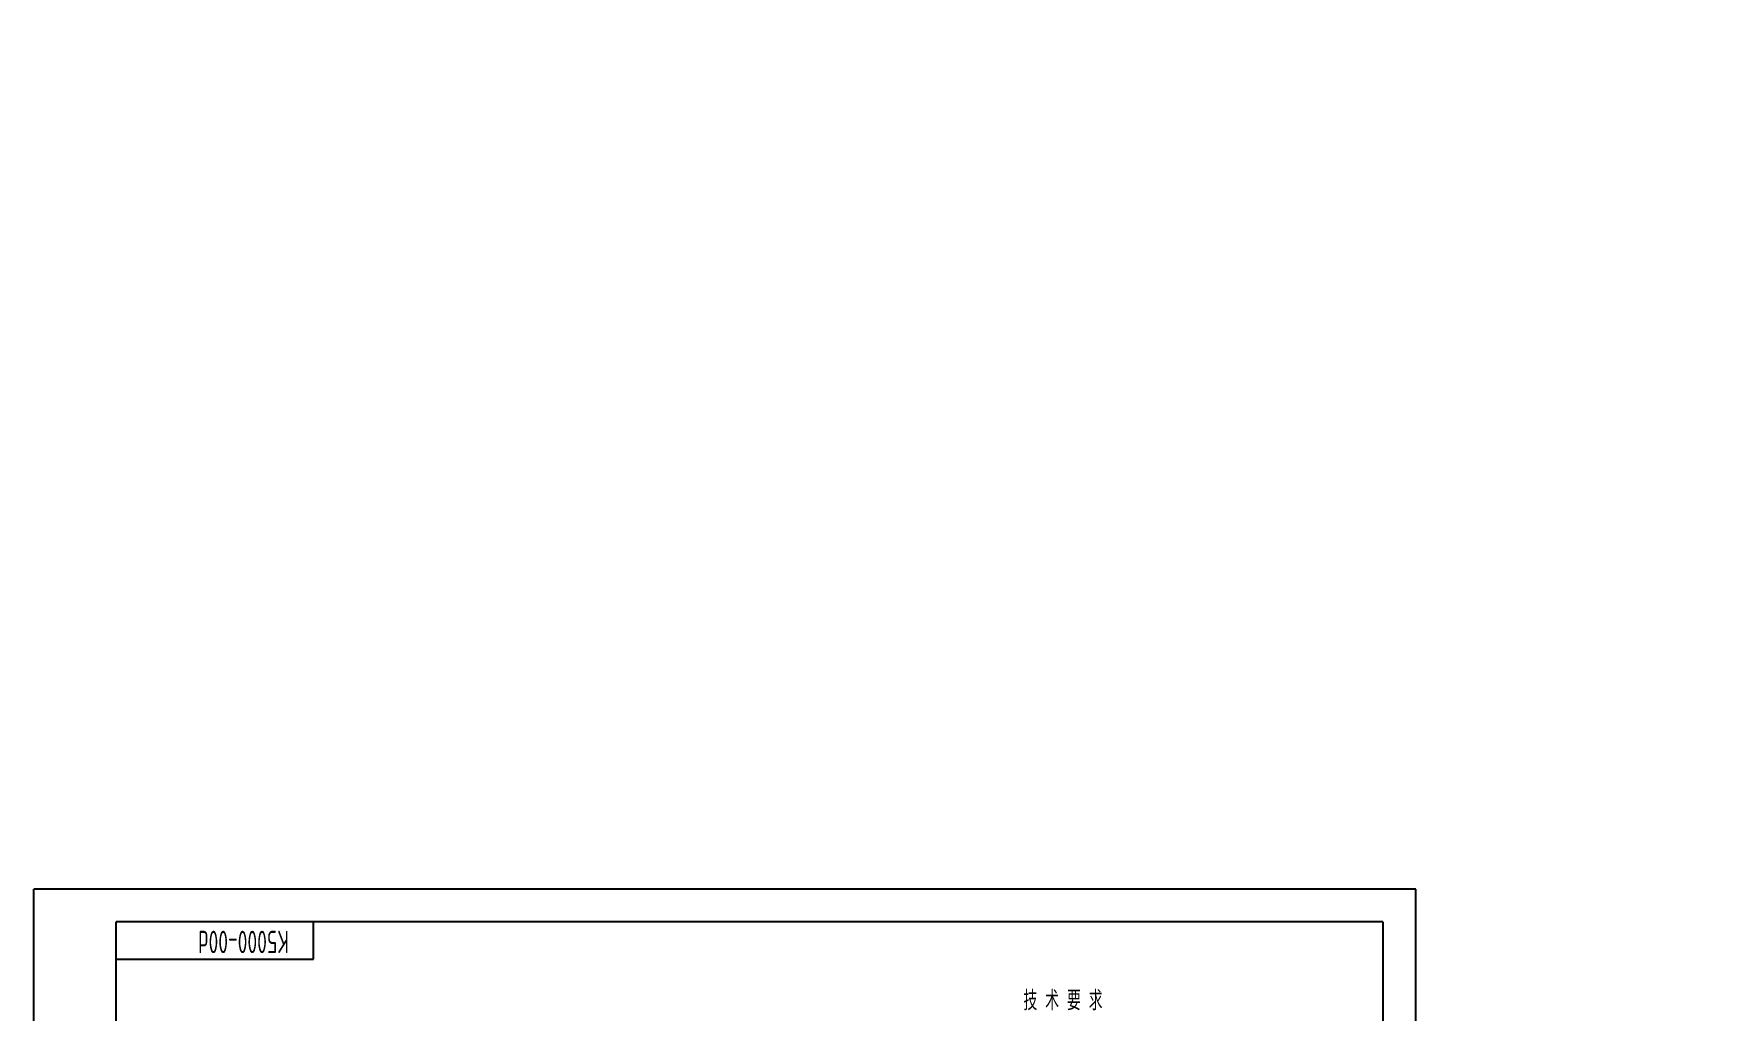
# Model space of a CAD drawing. Extents: x 231 to 66067, y -1596 to 5236.
# Drawn here: x 231 to 745, y -1039 to -742 of the extents above; entities that cross this region are included whole.
import ezdxf

# ---------------------------------------------------------------- set-up
doc = ezdxf.new("R2010")
doc.units = 0
for name, color, linetype in [('1', 8, 'CONTINUOUS'), ('12', 134, 'CONTINUOUS'), ('2', 8, 'CONTINUOUS')]:
    doc.layers.add(name, color=color, linetype=linetype)
doc.styles.get("Standard").update_dxf_attribs({"font": 'isocp.shx', "width": 0.707, "bigfont": 'hztxt.shx'})

msp = doc.modelspace()

# ---------------------------------------------------------------- linework, layer by layer
at = {"layer": '1'}
for p, q in [((256, -1586.03), (256, -1012.03)), ((641, -1012.03), (256, -1012.03)), ((641, -1012.03), (641, -1586.03))]:
    msp.add_line(p, q, dxfattribs=at)
at = {"layer": '12'}
for p, q in [((231, -1596.03), (231, -1002.03)), ((651, -1002.03), (231, -1002.03)), ((651, -1596.03), (651, -1002.03)), ((316, -1023.3), (316, -1012.3)), ((256, -1023.3), (316, -1023.3))]:
    msp.add_line(p, q, dxfattribs=at)

# ---------------------------------------------------------------- texts
at = {"layer": '2', "insert": (308.54, -1014.7), "char_height": 6.8, "width": 65536, "attachment_point": 7, "rotation": 180}
msp.add_mtext('K5000-00d', dxfattribs=at)
at = {"layer": '2', "insert": (531.77, -1038.89), "char_height": 5.95, "width": 65536, "attachment_point": 7}
msp.add_mtext('技 术 要 求', dxfattribs=at)

doc.saveas('drawing.dxf')
